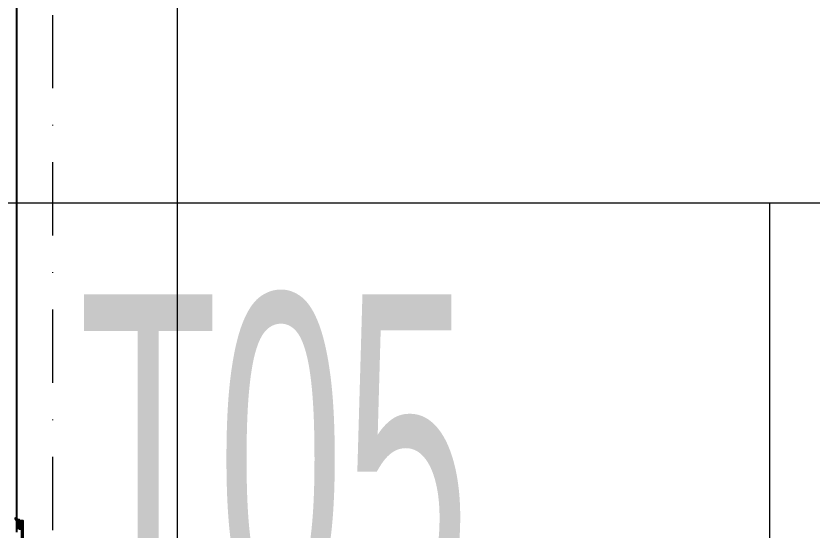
# Model space of a CAD drawing. Extents: x -9059 to 11889, y 0 to 6614.
# Drawn here: x 9854.5 to 9963.1, y 3175.3 to 3245.5 of the extents above; entities that cross this region are included whole.
import ezdxf
from ezdxf.enums import TextEntityAlignment as Align

# ---------------------------------------------------------------- set-up
doc = ezdxf.new("R2010")
doc.units = 0
doc.header["$LTSCALE"] = 10
doc.header["$MEASUREMENT"] = 0
doc.linetypes.add('DASHDOT', pattern=[1, 0.5, -0.25, 0, -0.25])
doc.layers.get('0').update_dxf_attribs({"color": 9, "lineweight": 9})
for name, color, linetype, lineweight in [('06D', 9, 'Continuous', 9), ('10', 9, 'Continuous', 9), ('15', 9, 'Continuous', 9), ('21_mahal200', 9, 'Continuous', 9), ('21_mahal200 @ 20', 9, 'Continuous', 9), ('24', 9, 'DASHDOT', 9)]:
    doc.layers.add(name, color=color, linetype=linetype, lineweight=lineweight)
doc.styles.add('Arial', font='arial.ttf', dxfattribs={"height": 2.5})
doc.styles.add('MuuM_TEXT-STANDART', font='ARIALN.TTF')

# ---------------------------------------------------------------- blocks, each defined once
blk = doc.blocks.new('P-DOG-PORSCHE')
at = {"layer": '06D'}
blk.add_lwpolyline([(-117.78, 24), (-2.22, 24)], dxfattribs=at)
at = {"layer": '06D', "lineweight": 25, "ltscale": 0.5}
for points in [[(-15.98, 2.47, -0.220745), (-16.29, 1.88, 0.651907)], [(-16.23, 1.81, 0.176952), (-15.94, 2.13, -0.281357), (-15.8, 2.21), (-15.72, 2.21), (-15.7, 2.21), (-15.7, 2.21), (-15.69, 2.21), (-15.68, 2.21), (-15.67, 2.21), (-15.67, 2.2), (-15.66, 2.19), (-15.66, 2.19), (-15.65, 2.18), (-15.65, 2.16), (-15.65, 2.09), (-15.65, 2.09), (-15.65, 2.08), (-15.65, 2.08), (-15.65, 2.08), (-15.65, 2.08), (-15.64, 2.07), (-15.64, 2.07), (-15.64, 2.07), (-15.63, 2.07), (-15.55, 2.07), (-15.55, 2.07), (-15.55, 2.07), (-15.54, 2.07), (-15.54, 2.07), (-15.54, 2.08), (-15.54, 2.08), (-15.53, 2.08), (-15.53, 2.08), (-15.53, 2.09), (-15.53, 2.16), (-15.53, 2.17), (-15.53, 2.18), (-15.53, 2.19), (-15.52, 2.19), (-15.52, 2.2), (-15.51, 2.21), (-15.5, 2.21), (-15.5, 2.21), (-15.48, 2.21), (-15.48, 2.21), (-15.47, 2.21), (-15.46, 2.21), (-15.45, 2.21), (-15.45, 2.2), (-15.44, 2.19), (-15.44, 2.19), (-15.43, 2.18), (-15.43, 2.16), (-15.43, 2.09), (-15.43, 2.09), (-15.43, 2.08), (-15.43, 2.08), (-15.43, 2.08), (-15.43, 2.08), (-15.42, 2.07), (-15.42, 2.07), (-15.42, 2.07), (-15.41, 2.07), (-15.33, 2.07), (-15.33, 2.07), (-15.33, 2.07), (-15.32, 2.07), (-15.32, 2.07), (-15.32, 2.08), (-15.32, 2.08), (-15.31, 2.08), (-15.31, 2.08), (-15.31, 2.09), (-15.31, 2.16), (-15.31, 2.17), (-15.31, 2.18), (-15.31, 2.19), (-15.3, 2.19), (-15.3, 2.2), (-15.29, 2.21), (-15.28, 2.21), (-15.28, 2.21), (-15.26, 2.21), (-15.26, 2.21), (-15.25, 2.21), (-15.24, 2.21), (-15.23, 2.21), (-15.23, 2.2), (-15.22, 2.19), (-15.22, 2.19), (-15.21, 2.18), (-15.21, 2.16), (-15.21, 2.09), (-15.21, 2.09), (-15.21, 2.08), (-15.21, 2.08), (-15.21, 2.08), (-15.21, 2.08), (-15.2, 2.07), (-15.2, 2.07), (-15.2, 2.07), (-15.19, 2.07), (-15.11, 2.07), (-15.11, 2.07), (-15.11, 2.07), (-15.1, 2.07), (-15.1, 2.07), (-15.1, 2.08), (-15.1, 2.08), (-15.09, 2.08), (-15.09, 2.08), (-15.09, 2.09), (-15.09, 2.16), (-15.09, 2.17), (-15.09, 2.18), (-15.09, 2.19), (-15.08, 2.19), (-15.08, 2.2), (-15.07, 2.21), (-15.06, 2.21), (-15.06, 2.21), (-15.04, 2.21), (-15.04, 2.21), (-15.03, 2.21), (-15.02, 2.21), (-15.01, 2.21), (-15.01, 2.2), (-15, 2.19), (-15, 2.19), (-14.99, 2.18), (-14.99, 2.16), (-14.99, 2.09), (-14.99, 2.09), (-14.99, 2.08), (-14.99, 2.08), (-14.99, 2.08), (-14.99, 2.08), (-14.98, 2.07), (-14.98, 2.07), (-14.98, 2.07), (-14.97, 2.07), (-14.89, 2.07), (-14.89, 2.07), (-14.89, 2.07), (-14.88, 2.07), (-14.88, 2.07), (-14.88, 2.08), (-14.88, 2.08), (-14.87, 2.08), (-14.87, 2.08), (-14.87, 2.09), (-14.87, 2.43, 0.414214), (-14.9, 2.46), (-15.13, 2.46, -0.414214), (-15.16, 2.49), (-15.16, 2.55, -0.291535), (-15.15, 2.57), (-15.1, 2.59, 0.613042), (-15.1, 2.65), (-15.22, 2.72, 0.127095), (-15.28, 2.73), (-15.48, 2.73, 0.127095), (-15.55, 2.72), (-15.66, 2.66, 0.585233), (-15.66, 2.59), (-15.61, 2.56, -0.167811), (-15.6, 2.55), (-15.6, 2.49, -0.414214), (-15.63, 2.46), (-15.93, 2.46), (-15.93, 2.52, 0.394677), (-15.98, 2.47)]]:
    blk.add_lwpolyline(points, format="xyb", dxfattribs=at)
at = {"layer": '10', "lineweight": 25, "ltscale": 0.5}
blk.add_lwpolyline([(-13.24, 2.78), (-14.82, 2.78, 0.414214), (-14.85, 2.75), (-14.85, 2.59, 0.414214), (-14.82, 2.56), (-14.72, 2.56), (-14.72, 2.51, -0.414214), (-14.77, 2.46), (-15.08, 2.46, -0.414214), (-15.15, 2.53), (-15.15, 2.55, -0.414214), (-15.14, 2.56), (-15.04, 2.56, 0.414214), (-14.99, 2.61), (-14.99, 2.76, 0.414214), (-15.04, 2.81), (-15.71, 2.81, 0.414214), (-15.76, 2.76), (-15.76, 2.61, 0.414214), (-15.71, 2.56), (-15.61, 2.56, -0.414214), (-15.6, 2.55), (-15.6, 2.53, -0.414214), (-15.67, 2.46), (-15.89, 2.46, -0.414214), (-15.9, 2.47), (-15.9, 2.95, -0.414214), (-15.89, 2.96), (-11.02, 2.96, -0.535184)], format="xyb", dxfattribs=at)
blk.add_lwpolyline([(-15.49, 2.6, 0.359904), (-15.51, 2.57), (-15.51, 2.39, 0.414214), (-15.48, 2.36), (-15.28, 2.36, 0.414214), (-15.25, 2.39), (-15.25, 2.57, 0.359904), (-15.28, 2.6, 0.094739)], format="xyb", close=True, dxfattribs=at)
at = {"layer": '15', "lineweight": 25, "ltscale": 0.5}
for p, q in [((-105.95, 2.07), (-16.8, 2.07)), ((-17.02, 2.07), (-14.3, 2.07))]:
    blk.add_line(p, q, dxfattribs=at)
blk = doc.blocks.new('0a_roomno2')
for points in [[(0, -5), (30, -5)], [(24, -5), (24, -16)]]:
    blk.add_lwpolyline(points)
at = {"style": 'Arial'}
blk.add_attdef('ODANO', (0, 1.505), '', height=3, dxfattribs=at)
blk.add_attdef('MEKANADI', text='', height=3, dxfattribs=at).set_placement((0.525, -4.75), align=Align.BOTTOM_LEFT)
at = {"style": 'MuuM_TEXT-STANDART', "width": 0.6}
for tag, p in [('YER01', (15, -7)), ('TAVAN01', (20.625, -7)), ('DUVAR01', (26.25, -7)), ('YER02', (15, -10.375)), ('TAVAN02', (20.625, -10.375)), ('DUVAR02', (26.25, -10.375)), ('YER03', (15, -13.75)), ('TAVAN03', (20.625, -13.75)), ('DUVAR03', (26.25, -13.75))]:
    blk.add_attdef(tag, text='', height=2.25, dxfattribs=at).set_placement(p, align=Align.MIDDLE_CENTER)
at = {"style": 'MuuM_TEXT-STANDART'}
blk.add_attdef('M2', text='', height=2.25, dxfattribs=at).set_placement((1.3231, -7.8046), align=Align.MIDDLE_LEFT)
at = {"style": 'MuuM_TEXT-STANDART', "width": 0.6}
blk.add_attdef('TEMIZTAVANYUKSEKLIGI', text='', height=2.25, dxfattribs=at).set_placement((2.7, -13.1619), align=Align.MIDDLE_LEFT)
blk = doc.blocks.new('*U907')
at = {"layer": '21_mahal200 @ 20'}
ref = blk.add_blockref('0a_roomno2', (9477.28, 3319.99), dxfattribs=dict(at, xscale=20, yscale=20, zscale=20))
ref.add_attrib('TAVAN01', 'T05', dxfattribs={"layer": '0', "height": 45, "style": 'MuuM_TEXT-STANDART', "width": 0.6}).set_placement((9889.78, 3184.99), align=Align.MIDDLE_CENTER)

msp = doc.modelspace()

# ---------------------------------------------------------------- linework, layer by layer
at = {"layer": '24', "ltscale": 2}
msp.add_lwpolyline([(9959.54, 4009.23), (9959.54, 3969.23), (9859.54, 3969.23), (9859.54, 2536.73)], dxfattribs=at)

# ---------------------------------------------------------------- block references
at = {"rotation": 270}
msp.add_blockref('P-DOG-PORSCHE', (9852.54, 3160.73), dxfattribs=at)
at = {"layer": '21_mahal200', "color": 6}
msp.add_blockref('*U907', (0, 0), dxfattribs=at)

doc.saveas('drawing.dxf')
